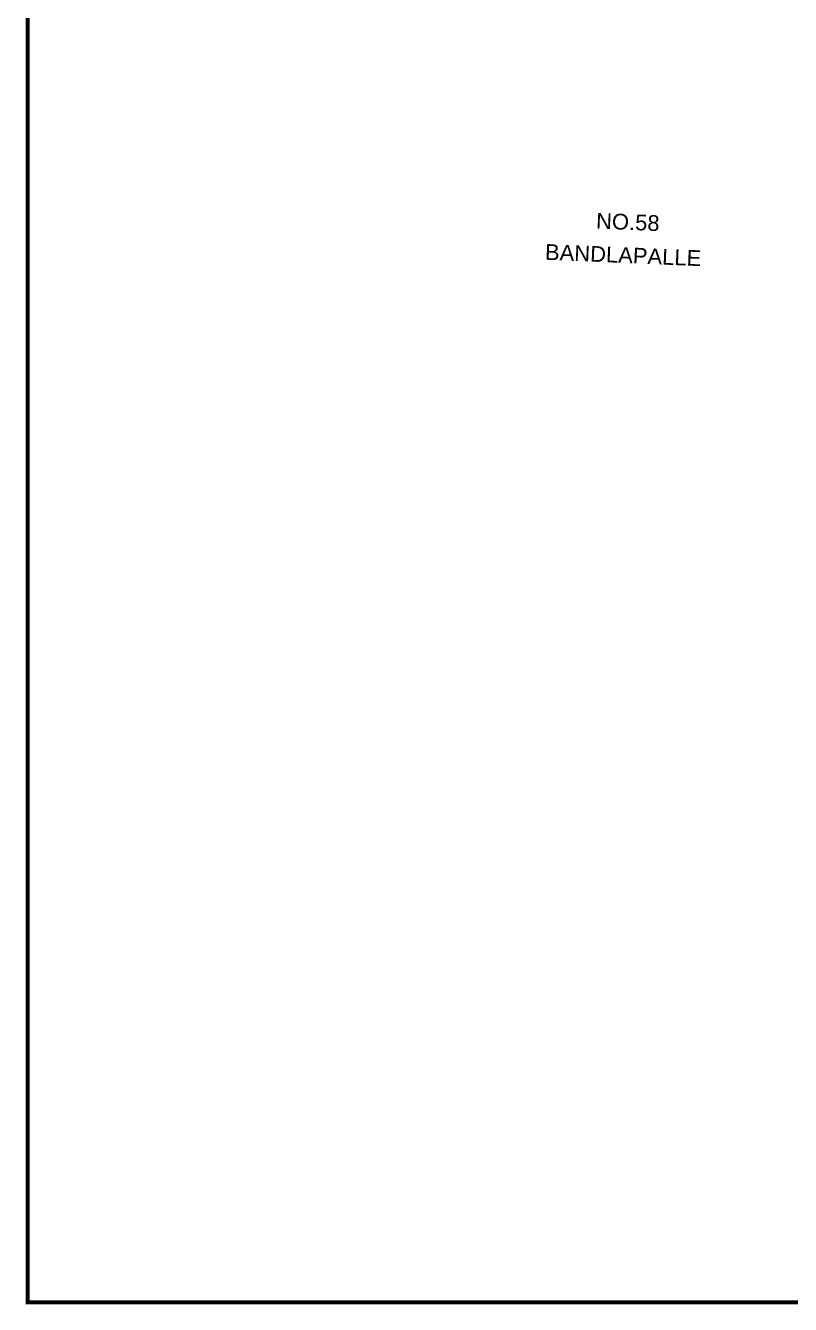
# Model space of a CAD drawing. Header units: feet. Extents: x 791111 to 796227, y 1559709 to 1567976.
# Drawn here: x 791111 to 793052, y 1559709 to 1562955 of the extents above; entities that cross this region are included whole.
import ezdxf

# ---------------------------------------------------------------- set-up
doc = ezdxf.new("R2010")
doc.units = ezdxf.units.FT
doc.header["$LTSCALE"] = 15
doc.header["$MEASUREMENT"] = 0
doc.layers.add('TEXT', color=1, linetype='Continuous')
doc.layers.add('VILLAGE STONES', color=240, linetype='Continuous')
doc.styles.get("Standard").update_dxf_attribs({"font": 'arial.ttf'})

msp = doc.modelspace()

# ---------------------------------------------------------------- linework, layer by layer
at = {"layer": 'VILLAGE STONES', "color": 5, "lineweight": -3, "const_width": 10}
msp.add_lwpolyline([(796163.7729068128, 1567616.129979297), (791116.1648984695, 1567616.129979297), (791116.1648984695, 1559714.184055313), (796163.8018575067, 1559714.184052874)], close=True, dxfattribs=at)

# ---------------------------------------------------------------- texts
at = {"layer": 'TEXT', "lineweight": -2}
for s, p in [('NO.58', (792557.9106655559, 1562440.103350061)), ('BANDLAPALLE', (792428.3330150251, 1562360.96361661))]:
    msp.add_text(s, height=39.90786486829196, rotation=357.6281016586861, dxfattribs=at).set_placement(p)

doc.saveas('drawing.dxf')
